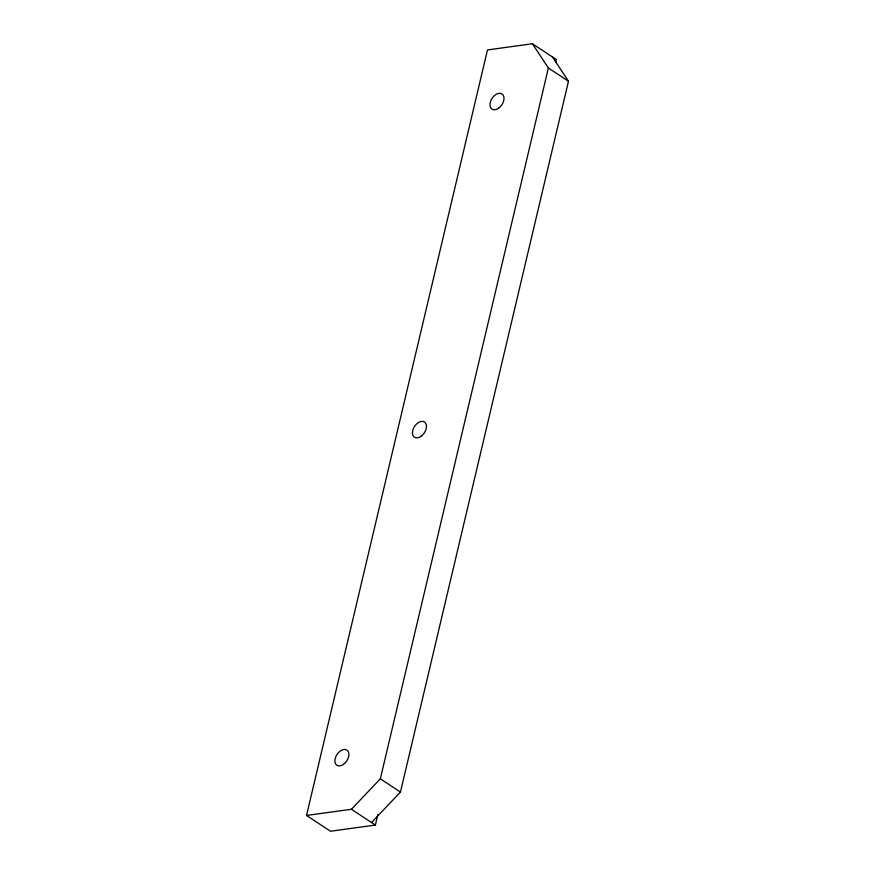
<?xml version="1.0" encoding="UTF-8"?>
<svg xmlns="http://www.w3.org/2000/svg" width="875" height="875" viewBox="0 0 875 875"><rect width="100%" height="100%" fill="white"/><g stroke="black" fill="none" stroke-linecap="round" stroke-linejoin="round"><path stroke-width="1.31" d="M377.902 814.428L375.397 825.059L330.488 831.25L306.523 815.456L487.484 49.941L532.394 43.75L556.347 59.544L555.723 62.202M306.523 815.456L351.433 809.266L380.341 778.827L548.373 67.998L532.394 43.75M371.525 822.511L400.444 792.072L568.477 81.244L552.486 56.995M548.373 67.998L568.477 81.244M380.341 778.827L400.444 792.072M351.433 809.266L375.397 825.059M498.695 108.161A9.1 5.873 -56.6 0 0 502.053 93.953A9.1 5.873 -56.6 0 0 490.273 102.452A9.1 5.873 -56.6 0 0 498.695 108.161M421.148 436.242A9.1 5.873 -56.6 0 0 424.506 422.034A9.1 5.873 -56.6 0 0 412.716 430.533A9.1 5.873 -56.6 0 0 421.148 436.242M343.591 764.312A9.1 5.873 -56.6 0 0 346.948 750.105A9.1 5.873 -56.6 0 0 335.169 758.603A9.1 5.873 -56.6 0 0 343.591 764.312"/></g></svg>
